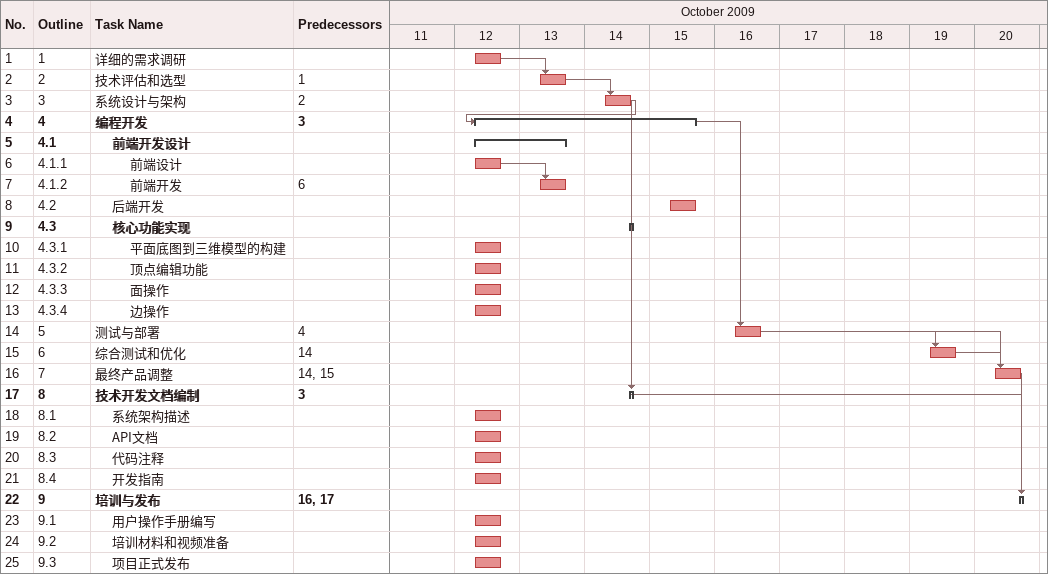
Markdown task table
| ID | WBS | Task | Start | Finish | Predecessors |
|---|---|---|---|---|---|
| 1 | 1 | 详细的需求调研 | 2009-10-12 | 2009-10-12 |  |
| 2 | 2 | 技术评估和选型 | 2009-10-13 | 2009-10-13 | 1 |
| 3 | 3 | 系统设计与架构 | 2009-10-14 | 2009-10-14 | 2 |
| 4 | 4 | **编程开发** | 2009-10-12 | 2009-10-15 | 3 |
| 5 | 4.1 | **前端开发设计** | 2009-10-12 | 2009-10-13 |  |
| 6 | 4.1.1 | 前端设计 | 2009-10-12 | 2009-10-12 |  |
| 7 | 4.1.2 | 前端开发 | 2009-10-13 | 2009-10-13 | 6 |
| 8 | 4.2 | 后端开发 | 2009-10-15 | 2009-10-15 |  |
| 9 | 4.3 | **核心功能实现** | 2009-10-14 | 2009-10-14 |  |
| 10 | 4.3.1 | 平面底图到三维模型的构建 | 2009-10-12 | 2009-10-12 |  |
| 11 | 4.3.2 | 顶点编辑功能 | 2009-10-12 | 2009-10-12 |  |
| 12 | 4.3.3 | 面操作 | 2009-10-12 | 2009-10-12 |  |
| 13 | 4.3.4 | 边操作 | 2009-10-12 | 2009-10-12 |  |
| 14 | 5 | 测试与部署 | 2009-10-16 | 2009-10-16 | 4 |
| 15 | 6 | 综合测试和优化 | 2009-10-19 | 2009-10-19 | 14 |
| 16 | 7 | 最终产品调整 | 2009-10-20 | 2009-10-20 | 14, 15 |
| 17 | 8 | **技术开发文档编制** | 2009-10-14 | 2009-10-14 | 3 |
| 18 | 8.1 | 系统架构描述 | 2009-10-12 | 2009-10-12 |  |
| 19 | 8.2 | API文档 | 2009-10-12 | 2009-10-12 |  |
| 20 | 8.3 | 代码注释 | 2009-10-12 | 2009-10-12 |  |
| 21 | 8.4 | 开发指南 | 2009-10-12 | 2009-10-12 |  |
| 22 | 9 | **培训与发布** | 2009-10-20 | 2009-10-20 | 16, 17 |
| 23 | 9.1 | 用户操作手册编写 | 2009-10-12 | 2009-10-12 |  |
| 24 | 9.2 | 培训材料和视频准备 | 2009-10-12 | 2009-10-12 |  |
| 25 | 9.3 | 项目正式发布 | 2009-10-12 | 2009-10-12 |  |
